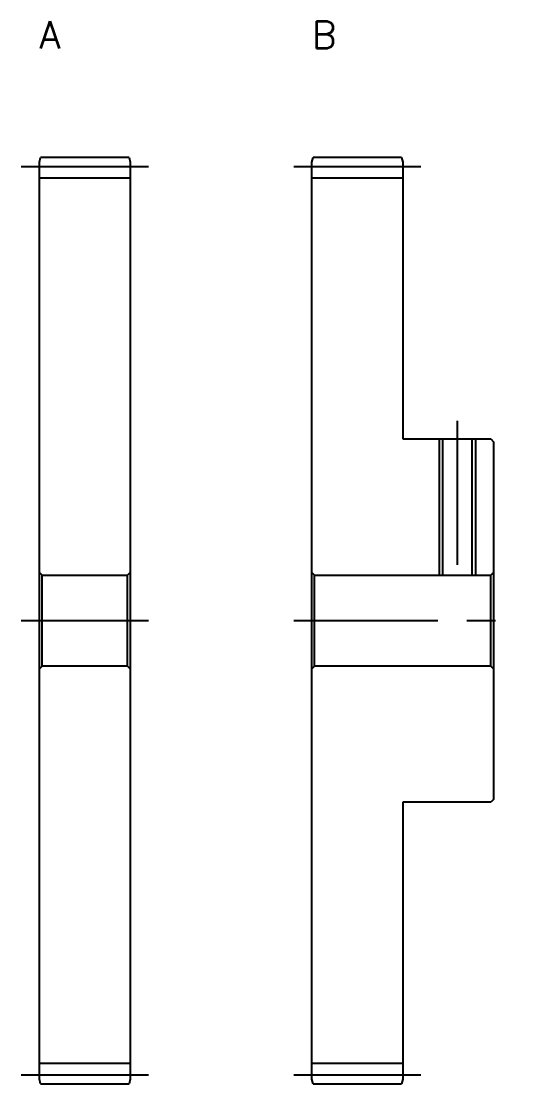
# Model space of a CAD drawing. Extents: x -2 to 174, y -13 to 127.
# Drawn here: x 120 to 174, y 10 to 127 of the extents above; entities that cross this region are included whole.
import ezdxf

# ---------------------------------------------------------------- set-up
doc = ezdxf.new("R2010")
doc.units = 0
doc.header["$LTSCALE"] = 0.5
doc.linetypes.add('CENTER', pattern=[50.8, 31.75, -6.35, 6.35, -6.35])
for name, color, linetype in [('MSM_CENTER', 1, 'CENTER'), ('MSM_CONTINUOUS', 7, 'CONTINUOUS'), ('MSM_NARROW', 5, 'CONTINUOUS'), ('MSM_PART_NUMBER', 7, 'CONTINUOUS')]:
    doc.layers.add(name, color=color, linetype=linetype)
doc.styles.get("Standard").update_dxf_attribs({"font": 'txt.shx', "height": 1, "bigfont": 'bigfont.shx'})

# ---------------------------------------------------------------- blocks, each defined once
blk = doc.blocks.new('*U6')
at = {"layer": 'MSM_PART_NUMBER'}
blk.add_text('A', height=3, dxfattribs=at).set_placement((122, 124))
blk = doc.blocks.new('*U7')
at = {"layer": 'MSM_PART_NUMBER'}
blk.add_text('B', height=3, dxfattribs=at).set_placement((152, 124))

msp = doc.modelspace()

# ---------------------------------------------------------------- linework, layer by layer
at = {"layer": 'MSM_CENTER'}
for p, q in [((120, 111), (134, 111)), ((150, 111), (164, 111)), ((168, 83), (168, 64)), ((120, 61), (134, 61)), ((150, 61), (174, 61)), ((120, 11), (134, 11)), ((150, 11), (164, 11))]:
    msp.add_line(p, q, dxfattribs=at)
at = {"layer": 'MSM_CONTINUOUS'}
for p, q in [((122, 111.5), (122.13, 112)), ((122, 10.5), (122, 111.5)), ((131.87, 112), (122.13, 112)), ((131.87, 112), (132, 111.5)), ((132, 111.5), (132, 10.5)), ((152, 111.5), (152.13, 112)), ((152, 10.5), (152, 111.5)), ((161.87, 112), (152.13, 112)), ((161.87, 112), (162, 111.5)), ((162, 111.5), (162, 81)), ((122, 109.75), (132, 109.75)), ((152, 109.75), (162, 109.75)), ((162, 81), (171.7, 81)), ((166.38, 81), (166.38, 66)), ((169.62, 81), (169.62, 66)), ((171.7, 81), (172, 80.7)), ((172, 80.7), (172, 41.3)), ((122.3, 66), (122, 66.3)), ((122.3, 66), (131.7, 66)), ((122.3, 56), (122.3, 66)), ((132, 66.3), (131.7, 66)), ((131.7, 56), (131.7, 66)), ((152.3, 66), (152, 66.3)), ((152.3, 66), (171.7, 66)), ((152.3, 56), (152.3, 66)), ((172, 66.3), (171.7, 66)), ((171.7, 56), (171.7, 66)), ((122, 55.7), (122.3, 56)), ((131.7, 56), (122.3, 56)), ((131.7, 56), (132, 55.7)), ((152, 55.7), (152.3, 56)), ((171.7, 56), (152.3, 56)), ((171.7, 56), (172, 55.7)), ((162, 41), (162, 10.5)), ((171.7, 41), (162, 41)), ((172, 41.3), (171.7, 41)), ((122, 12.25), (132, 12.25)), ((152, 12.25), (162, 12.25)), ((122.13, 10), (122, 10.5)), ((122.13, 10), (131.87, 10)), ((132, 10.5), (131.87, 10)), ((152.13, 10), (152, 10.5)), ((152.13, 10), (161.87, 10)), ((162, 10.5), (161.87, 10))]:
    msp.add_line(p, q, dxfattribs=at)
at = {"layer": 'MSM_NARROW'}
for p, q in [((166, 81), (166, 66)), ((170, 81), (170, 66))]:
    msp.add_line(p, q, dxfattribs=at)

# ---------------------------------------------------------------- block references
at = {"layer": 'MSM_CONTINUOUS'}
for name in ['*U6', '*U7']:
    msp.add_blockref(name, (0, 0), dxfattribs=at)

doc.saveas('drawing.dxf')
